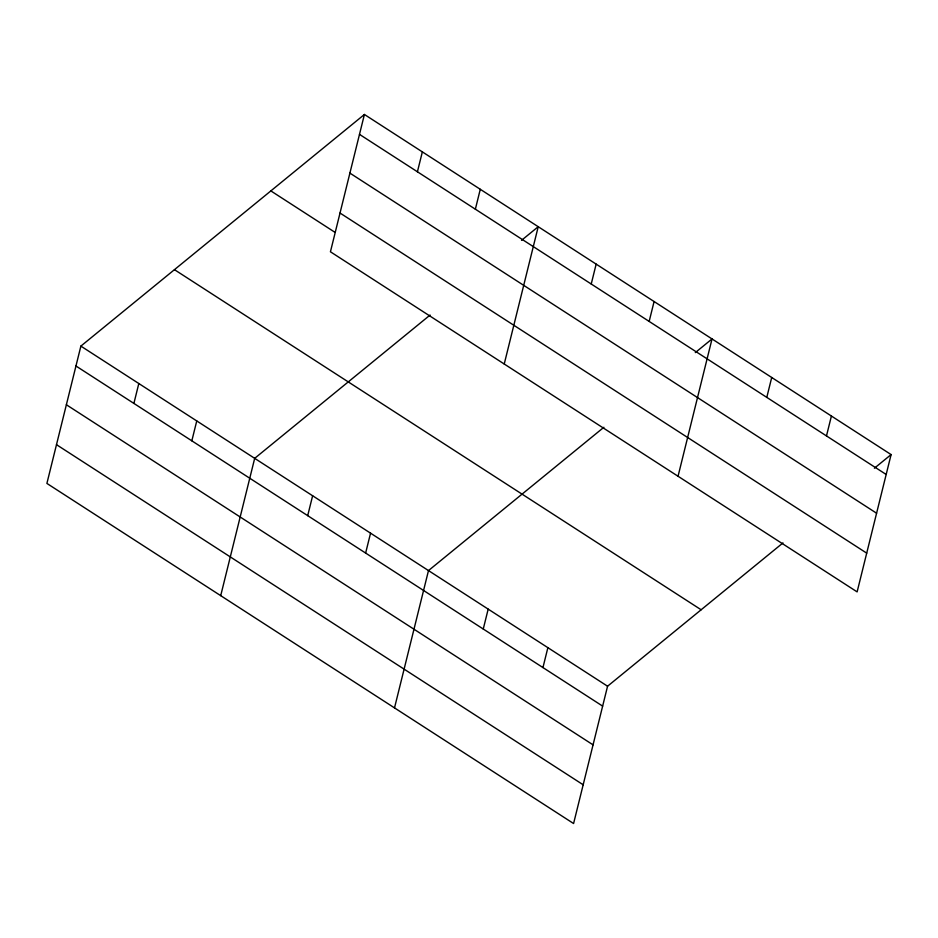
<?xml version="1.0" encoding="UTF-8"?>
<svg xmlns="http://www.w3.org/2000/svg" width="938" height="938" viewBox="0 0 938 938"><rect width="100%" height="100%" fill="white"/><g stroke="black" fill="none" stroke-linecap="round" stroke-linejoin="round"><path stroke-width="1.41" d="M364.413 114.471L330.434 251.783L857.121 591.89L891.1 454.578L364.413 114.471L80.879 346.11L46.9 483.422L573.587 823.529L607.566 686.217L782.96 542.926M133.9 403.41L138.812 383.525M191.833 440.825L196.757 420.928M220.711 595.653L254.69 458.342L430.085 315.051M307.699 515.654L312.624 495.756M417.422 171.771L422.346 151.886M365.632 553.057L370.557 533.171M475.367 209.186L480.279 189.288M394.511 707.897L428.49 570.585L603.884 427.282M504.234 364.014L538.224 226.703L521.516 240.351M483.258 629.023L488.182 609.125M591.233 284.015L596.158 264.117M542.95 667.563L547.874 647.666M649.166 321.417L654.091 301.532M678.045 476.258L712.024 338.946L695.316 352.594M766.792 397.384L771.716 377.486M826.484 435.924L831.408 416.038M874.392 468.226L891.1 454.578M359.489 134.369L886.176 474.476M349.897 173.108L876.584 513.215M340.025 213.032L866.712 553.139M270.848 190.906L334.819 232.225M174.445 269.663L701.132 609.77M80.879 346.11L607.566 686.217M75.955 365.996L602.642 706.115M66.364 404.747L593.051 744.854M56.491 444.671L583.178 784.778"/></g></svg>
